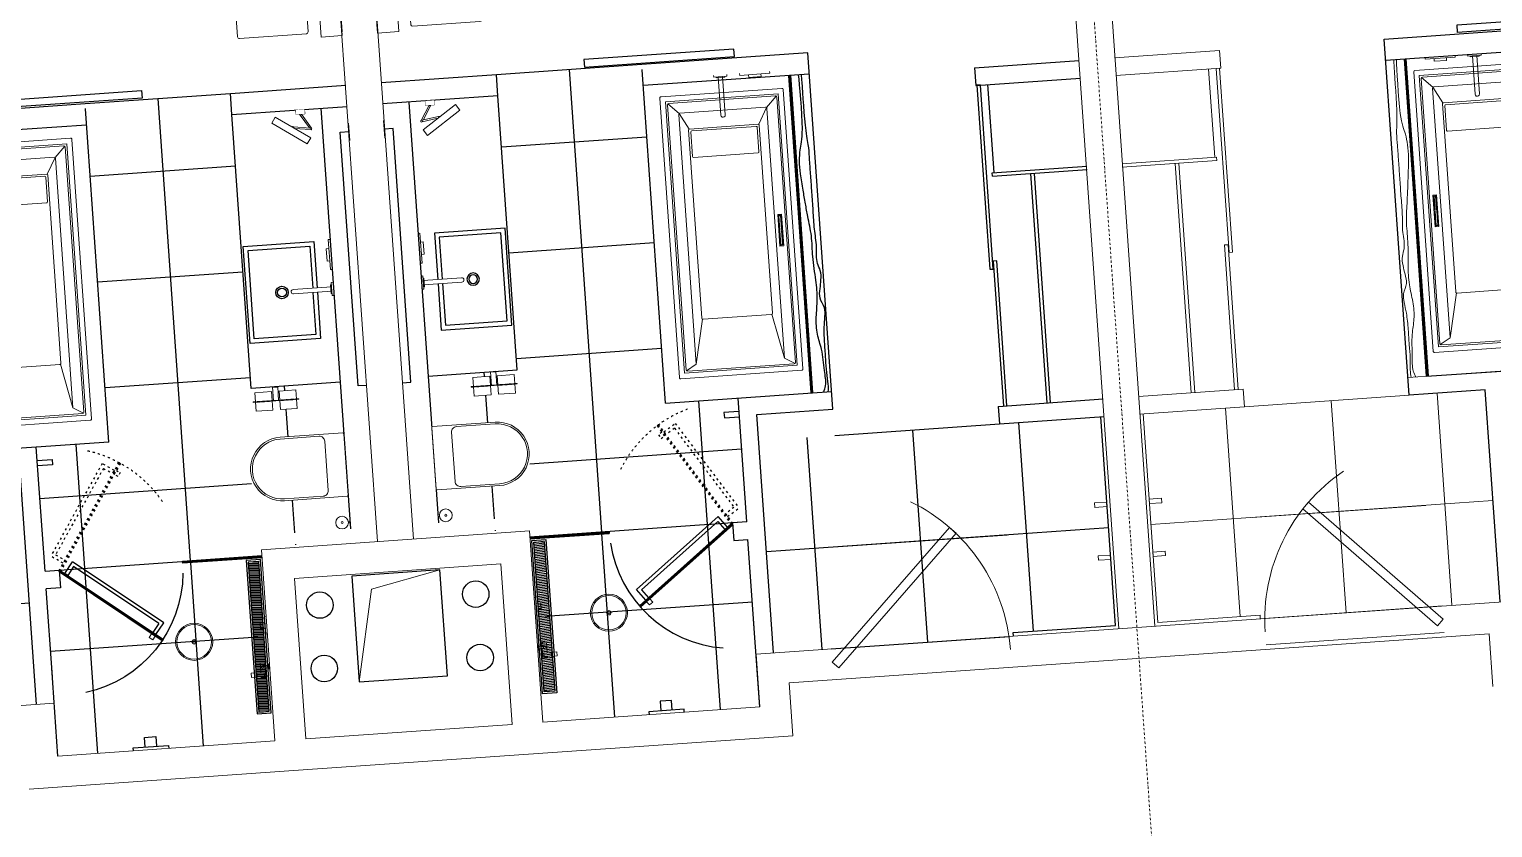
# Model space of a CAD drawing. Header units: millimetres. Extents: x -798 to 124478, y -405 to 121556.
# Drawn here: x 56407 to 64687, y 23600 to 28120 of the extents above; entities that cross this region are included whole.
import ezdxf

# ---------------------------------------------------------------- set-up
doc = ezdxf.new("R2010")
doc.units = ezdxf.units.MM
doc.set_wipeout_variables(frame=1)
for name, pattern in [('ACAD_ISO03W100', [30, 12, -18]), ('CENTER', [2, 1.25, -0.25, 0.25, -0.25]), ('Dashed', [0.564444, 0.282222, -0.282222]), ('Strichpunkt', [25.4, 12.7, -6.35, 0, -6.35])]:
    doc.linetypes.add(name, pattern=pattern)
doc.layers.add('1', color=7, linetype='Continuous')
for name, color, linetype, lineweight in [('A-AXES', 40, 'CENTER', 5), ('A-DOOR', 4, 'Continuous', 18), ('A-WALL-BRCK', 5, 'Continuous', 9), ('A-WALL-GVL', 5, 'Continuous', 13), ('LWA', 9, 'Continuous', 0), ('S-SLAB', 200, 'Continuous', 15), ('TC-EQUIPMENT', 251, 'Continuous', 0)]:
    doc.layers.add(name, color=color, linetype=linetype, lineweight=lineweight)
pattern_1 = [(0, (-128611.0993, 13100.188), (2.38125, 4.7625), [0, -4.7625])]
pattern_2 = [(0, (-128611.0993, 13100.1882), (1.5875, 3.175), [0, -3.175])]

# ---------------------------------------------------------------- blocks, each defined once
blk = doc.blocks.new('DOOR101')
at = {"layer": 'A-DOOR', "ltscale": 4, "transparency": 33554687}
blk.add_lwpolyline([(0, 0), (-714.2, -714.2), (-749.9, -678.5), (-35.7, 35.7)], close=True, dxfattribs=at)
blk.add_arc((0, 0), 1010, 180, 240, dxfattribs=at)
blk = doc.blocks.new('NC Night table')
blk.add_wipeout([(-199.9, -389.9), (-199.9, -10), (-198.9, -5.6), (-197.8, -3.7), (-197, -2.9), (-195.2, -1.5), (-192.3, -0.3), (-189.9, 0), (189.9, 0), (192.7, -0.4), (195.1, -1.4), (197, -2.9), (198.7, -5.2), (199.6, -7.3), (199.9, -10), (199.9, -389.9), (199.8, -391.7), (199, -394.1), (197, -397), (195, -398.5), (191.7, -399.7), (189.9, -399.9), (-189.9, -399.9), (-192, -399.7), (-194.5, -398.8), (-197, -397), (-198.9, -394.4), (-199.7, -392)])
for points in [[(-189.9, 0), (189.9, 0)], [(-199.9, -389.9), (-199.9, -10)], [(199.9, -389.9), (199.9, -10)], [(-189.9, -399.9), (189.9, -399.9)], [(-189.9, -399.9), (189.9, -399.9)]]:
    blk.add_lwpolyline(points)
for centre, start, end in [((-189.9, -10), 90, 180), ((189.9, -10), 0, 90), ((-189.9, -389.9), 180, 270), ((189.9, -389.9), 270, 0)]:
    blk.add_arc(centre, 10, start, end)
blk = doc.blocks.new('*U479')
at = {"transparency": 33554687}
blk.add_wipeout([(-1850, 0), (1950, 0), (1950, -120), (1635.9, -120), (1635.9, -130), (1560.9, -130), (1560.9, -120), (1400, -120), (1415.7, -122.5), (1427.5, -128.2), (1435.4, -134.6), (1442.5, -143.7), (1448, -156), (1450, -170), (1450, -1616.3), (1459.6, -1616.3), (1459.6, -2047.5), (1450, -2047.5), (1450, -2120.8), (1447.8, -2135.5), (1443.4, -2145.7), (1435.4, -2156.2), (1423.9, -2164.8), (1409.4, -2169.9), (1400, -2170.8), (300, -2170.8), (277, -2165.2), (264.6, -2156.2), (258.3, -2148.5), (252.2, -2135.4), (250, -2120.8), (250, -2047.5), (240.4, -2047.5), (240.4, -1616.3), (250, -1616.3), (250, -170), (252, -156.1), (256.2, -145.8), (262.8, -136.6), (264.6, -134.6), (272.2, -128.5), (282.6, -123.1), (294.5, -120.3), (300, -120), (-200, -120), (-185, -122.3), (-173.7, -127.4), (-164.6, -134.6), (-158.7, -141.8), (-154.1, -150.2), (-150, -170), (-150, -1616.3), (-140.4, -1616.3), (-140.4, -2047.5), (-150, -2047.5), (-150, -2120.8), (-151.7, -2133.9), (-156, -2144.5), (-164.6, -2156.2), (-173.1, -2163), (-185.1, -2168.6), (-200, -2170.8), (-1300, -2170.8), (-1313.7, -2168.9), (-1325.1, -2164.1), (-1335.4, -2156.2), (-1342.9, -2146.5), (-1347, -2137.8), (-1350, -2120.8), (-1350, -2047.5), (-1359.6, -2047.5), (-1359.6, -1616.3), (-1350, -1616.3), (-1350, -170), (-1349.4, -162.3), (-1346.1, -150.6), (-1341.5, -142.1), (-1335.4, -134.6), (-1327.6, -128.3), (-1319.2, -123.9), (-1300, -120), (-1460.9, -120), (-1460.9, -130), (-1535.9, -130), (-1535.9, -120), (-1850, -120)], dxfattribs=at)
for p, q in [((-1850, 0), (1950, 0)), ((-1850, 0), (-1850, -120)), ((239.8, 0), (1928.4, 0)), ((1950, -120), (1950, 0)), ((-1850, -120), (1950, -120)), ((1400, -120), (-1376.1, -120)), ((-150, -1616.3), (-150, -170)), ((1450, -1616.3), (1450, -170)), ((-150, -699.1), (-1350, -699.1)), ((1450, -699.1), (250, -699.1))]:
    blk.add_line(p, q, dxfattribs=at)
at = {"color": 1, "transparency": 33554687}
for p, q in [((-1850, -120), (-1756.1, -120)), ((1425.9, -120), (-1499.9, -120)), ((-140.4, -1616.3), (-1359.6, -1616.3)), ((-1359.6, -2047.5), (-1359.6, -1616.3)), ((-140.4, -2047.5), (-140.4, -1616.3)), ((1459.6, -1616.3), (240.4, -1616.3)), ((240.4, -2047.5), (240.4, -1616.3)), ((1459.6, -2047.5), (1459.6, -1616.3)), ((-140.4, -2047.5), (-1359.6, -2047.5)), ((1459.6, -2047.5), (240.4, -2047.5))]:
    blk.add_line(p, q, dxfattribs=at)
at = {"color": 9, "transparency": 33554687}
for p, q in [((-1535.9, -130), (-1535.9, -120)), ((-1460.9, -130), (-1535.9, -130)), ((-1460.9, -120), (-1460.9, -130)), ((1560.9, -120), (1560.9, -130)), ((1560.9, -130), (1635.9, -130)), ((1635.9, -130), (1635.9, -120))]:
    blk.add_line(p, q, dxfattribs=at)
at = {"transparency": 33554687}
for points in [[(-1350, -1616.3), (-1350, -170, -0.414214), (-1300, -120), (-1193.7, -120)], [(250, -1616.3), (250, -170, -0.414214), (300, -120), (406.3, -120)], [(-1350, -2047.5), (-1350, -2120.8, 0.414214), (-1300, -2170.8), (-1193.7, -2170.8)], [(-150, -2047.5), (-150, -2120.8, -0.414214), (-200, -2170.8), (-1193.7, -2170.8)], [(250, -2047.5), (250, -2120.8, 0.414214), (300, -2170.8), (406.3, -2170.8)], [(1450, -2047.5), (1450, -2120.8, -0.414214), (1400, -2170.8), (406.3, -2170.8)]]:
    blk.add_lwpolyline(points, format="xyb", dxfattribs=at)
for centre, radius, start, end in [((-200, -170), 50, 0, 90), ((1400, -170), 50, 0, 90), ((-1287.7, -269.4), 29, 90.06427, 152.43408), ((-1241.2, -265.1), 53, 152.86536, 192.51756), ((-1322.7, -254.6), 37.9, 322.59625, 20.41572), ((1422.7, -254.6), 37.9, 159.58428, 217.40375), ((1387.7, -269.4), 29, 27.56592, 89.93573), ((1341.2, -265.1), 53, 347.48244, 27.13464), ((-1285.1, -249.5), 29, 192.86047, 255.23028), ((1385.1, -249.5), 29, 284.76972, 347.13953), ((-722.9, -1558.9), 865, 48.52621, 83.74267), ((652.5, -2273.4), 1578.8, 59.6604, 85.68076)]:
    blk.add_arc(centre, radius, start, end, dxfattribs=at)
at = {"color": 9, "transparency": 33554687}
for centre, radius, start, end in [((-728.4, -4972.4), 4732.5, 85.20447, 95.24241), ((328.4, -407.2), 1471.4, 173.33743, 188.58886), ((-1822.5, -403.6), 1471.4, 351.41114, 6.66257), ((871.6, -4972.4), 4732.5, 85.20447, 95.24241), ((1928.4, -407.2), 1471.4, 173.33743, 188.58886), ((-222.5, -403.6), 1471.4, 351.41114, 6.66257), ((-1147.8, -1679.3), 1415, 57.91037, 83.52699), ((452.2, -1679.3), 1415, 57.91037, 83.52699), ((-728.4, 4114), 4732.5, 264.75759, 274.79553), ((871.6, 4114), 4732.5, 264.75759, 274.79553)]:
    blk.add_arc(centre, radius, start, end, dxfattribs=at)
at = {"transparency": 33554687}
for points, knots in [([(1530, -120), (1530.4, -124.6), (1530.9, -129.2), (1531.7, -139.3), (1532.1, -144.8), (1532.3, -153.7), (1532.4, -156.9), (1532.3, -163.1), (1532.2, -166.1), (1531.9, -172.1), (1531.6, -175.1), (1530.7, -184.4), (1529.8, -190.7), (1527.1, -202.8), (1525.3, -208.7), (1521.3, -217.8), (1519.5, -221.2), (1515.1, -227.4), (1512.6, -230.2), (1508.3, -233.7), (1506.6, -234.8), (1503.6, -236.5), (1502.3, -237.1), (1500.3, -237.8), (1499.6, -238.1), (1498.3, -238.5), (1497.6, -238.7), (1495.5, -239.2), (1494.2, -239.4), (1490.2, -240.1), (1487.7, -240.4), (1482.7, -240.9), (1480.2, -241.2), (1476.8, -241.8), (1475.8, -242), (1474.1, -242.4), (1473.3, -242.6), (1471.8, -243.1), (1471, -243.3), (1468.8, -244.2), (1467.3, -244.8), (1463.2, -246.7), (1460.6, -248.2), (1455.2, -251), (1452.4, -252.5), (1448.7, -254.2), (1447.8, -254.5), (1446.2, -255.1), (1445.3, -255.5), (1442.8, -256.3), (1441.1, -256.8), (1436, -258.2), (1432.6, -258.9), (1423.3, -260.3), (1417.5, -260.7), (1411.8, -261.1)], [0.408946, 0.408946, 0.408946, 0.408946, 14.893019, 14.893019, 31.538449, 31.538449, 40.753928, 40.753928, 48.699197, 48.699197, 56.644465, 56.644465, 72.535003, 72.535003, 88.42554, 88.42554, 99.093384, 99.093384, 109.761227, 109.761227, 115.432916, 115.432916, 119.531491, 119.531491, 121.526995, 121.526995, 123.5225, 123.5225, 127.513508, 127.513508, 134.907916, 134.907916, 142.302325, 142.302325, 145.600302, 145.600302, 148.209925, 148.209925, 150.819548, 150.819548, 156.038795, 156.038795, 165.123981, 165.123981, 174.209168, 174.209168, 176.741836, 176.741836, 179.274504, 179.274504, 184.33984, 184.33984, 194.470511, 194.470511, 211.322731, 211.322731, 211.322731, 211.322731]), ([(1526, -120), (1527.4, -134.8), (1531.1, -172.8), (1518.1, -238.4), (1470.9, -235.7), (1445.9, -253.9), (1424.9, -256.2), (1413.2, -257)], [0, 0, 0, 0, 46.823747, 120.081065, 147.046858, 175.246216, 209.640454, 209.640454, 209.640454, 209.640454])]:
    blk.add_open_spline(points, degree=3, knots=knots, dxfattribs=at)
at = {"transparency": 33554687, "xscale": -1}
blk.add_blockref('NC Night table', (-1626, -191.8), dxfattribs=at)
at = {"transparency": 33554687}
h = blk.add_hatch(dxfattribs=at)
h.set_pattern_fill('DOTS', color=9, scale=2, style=0)
h.set_pattern_definition(pattern_2)
h.paths.add_polyline_path([(-1688, -212.4, -0.205293), (-1673.4, -178.6), (-1703.3, -147.2, 0.205293), (-1731.2, -212.4, 0.349325), (-1661.4, -300.1), (-1651.7, -258, -0.349325)])
h = blk.add_hatch(dxfattribs=at)
h.set_pattern_fill('DOTS', color=9, scale=3, style=0)
h.set_pattern_definition(pattern_1)
h.paths.add_polyline_path([(-1703.3, -147.2), (-1673.4, -178.6, -0.227785), (-1634.9, -166.1), (-1629.9, -123.1, 0.225319)])
h = blk.add_hatch(dxfattribs=at)
h.set_pattern_fill('DOTS', color=9, scale=2, style=0)
h.set_pattern_definition(pattern_2)
h.paths.add_polyline_path([(-1629.9, -123.1), (-1634.9, -166.1, -0.37521), (-1594.5, -212.4, -0.229255), (-1612.2, -249.1), (-1586, -283.5, 0.231726), (-1551.2, -212.4, 0.377888)])
h = blk.add_hatch(dxfattribs=at)
h.set_pattern_fill('DOTS', color=9, scale=3, style=0)
h.set_pattern_definition(pattern_1)
h.paths.add_polyline_path([(-1612.2, -249.1, -0.227785), (-1651.7, -258), (-1661.4, -300.1, 0.225319), (-1586, -283.5)])
at = {"color": 1, "transparency": 33554687}
for points in [[(-1641.2, -212.4), (-1665.1, -172.2)], [(-1664.8, -252.8), (-1641.2, -212.4)], [(-1641.2, -212.4), (-1594.5, -212.4)]]:
    blk.add_lwpolyline(points, dxfattribs=at)
for radius in [90, 90, 46.7, 19.4]:
    blk.add_circle((-1641.2, -212.4), radius, dxfattribs=at)
at = {"transparency": 33554687}
for points, knots in [([(-1430, -120), (-1430.4, -124.6), (-1430.9, -129.2), (-1431.7, -139.3), (-1432.1, -144.8), (-1432.3, -153.7), (-1432.4, -156.9), (-1432.3, -163.1), (-1432.2, -166.1), (-1431.9, -172.1), (-1431.6, -175.1), (-1430.7, -184.4), (-1429.8, -190.7), (-1427.1, -202.8), (-1425.3, -208.7), (-1421.3, -217.8), (-1419.5, -221.2), (-1415.1, -227.4), (-1412.6, -230.2), (-1408.3, -233.7), (-1406.6, -234.8), (-1403.6, -236.5), (-1402.3, -237.1), (-1400.3, -237.8), (-1399.6, -238.1), (-1398.3, -238.5), (-1397.6, -238.7), (-1395.5, -239.2), (-1394.2, -239.4), (-1390.2, -240.1), (-1387.7, -240.4), (-1382.7, -240.9), (-1380.2, -241.2), (-1376.8, -241.8), (-1375.8, -242), (-1374.1, -242.4), (-1373.3, -242.6), (-1371.8, -243.1), (-1371, -243.3), (-1368.8, -244.2), (-1367.3, -244.8), (-1363.2, -246.7), (-1360.6, -248.2), (-1355.2, -251), (-1352.4, -252.5), (-1348.7, -254.2), (-1347.8, -254.5), (-1346.2, -255.1), (-1345.3, -255.5), (-1342.8, -256.3), (-1341.1, -256.8), (-1336, -258.2), (-1332.6, -258.9), (-1323.3, -260.3), (-1317.5, -260.7), (-1311.8, -261.1)], [0.408946, 0.408946, 0.408946, 0.408946, 14.893019, 14.893019, 31.538449, 31.538449, 40.753928, 40.753928, 48.699197, 48.699197, 56.644465, 56.644465, 72.535003, 72.535003, 88.42554, 88.42554, 99.093384, 99.093384, 109.761227, 109.761227, 115.432916, 115.432916, 119.531491, 119.531491, 121.526995, 121.526995, 123.5225, 123.5225, 127.513508, 127.513508, 134.907916, 134.907916, 142.302325, 142.302325, 145.600302, 145.600302, 148.209925, 148.209925, 150.819548, 150.819548, 156.038795, 156.038795, 165.123981, 165.123981, 174.209168, 174.209168, 176.741836, 176.741836, 179.274504, 179.274504, 184.33984, 184.33984, 194.470511, 194.470511, 211.322731, 211.322731, 211.322731, 211.322731]), ([(-1426, -120), (-1426.4, -124.7), (-1426.9, -129.5), (-1427.6, -138.2), (-1427.9, -142.1), (-1428.2, -149.6), (-1428.3, -153.3), (-1428.3, -159.8), (-1428.3, -162.5), (-1428.1, -168.2), (-1427.9, -171.1), (-1427.5, -176.9), (-1427.2, -179.9), (-1425.7, -191), (-1424.1, -199.1), (-1419.1, -213.9), (-1415.7, -220.5), (-1409.9, -227), (-1408.5, -228.4), (-1405.6, -230.7), (-1404.1, -231.6), (-1401.6, -233), (-1400.6, -233.4), (-1397.5, -234.6), (-1395.2, -235.2), (-1391, -235.9), (-1389.1, -236.2), (-1385.2, -236.6), (-1383.3, -236.8), (-1379.3, -237.3), (-1377.4, -237.6), (-1374.5, -238.2), (-1373.6, -238.4), (-1371.8, -238.9), (-1370.9, -239.2), (-1369.1, -239.8), (-1368.2, -240.1), (-1364.9, -241.4), (-1362.5, -242.6), (-1357.9, -245.1), (-1355.5, -246.3), (-1350.9, -248.8), (-1348.5, -249.9), (-1343.7, -251.8), (-1341.2, -252.7), (-1336.2, -254), (-1333.6, -254.6), (-1324.7, -256.1), (-1318.3, -256.7), (-1311.7, -257.1), (-1311.6, -257.1), (-1311.5, -257.1)], [0, 0, 0, 0, 14.994783, 14.994783, 27.011933, 27.011933, 37.761453, 37.761453, 45.515298, 45.515298, 53.269144, 53.269144, 61.022989, 61.022989, 82.389762, 82.389762, 103.756534, 103.756534, 110.162663, 110.162663, 115.905696, 115.905696, 119.508232, 119.508232, 126.713306, 126.713306, 132.501218, 132.501218, 138.28913, 138.28913, 144.077042, 144.077042, 146.875499, 146.875499, 149.673956, 149.673956, 152.472413, 152.472413, 160.360941, 160.360941, 168.249469, 168.249469, 176.137996, 176.137996, 184.026524, 184.026524, 191.915051, 191.915051, 211.08036, 211.08036, 211.322731, 211.322731, 211.322731, 211.322731])]:
    blk.add_open_spline(points, degree=3, knots=knots, dxfattribs=at)
blk.add_blockref('NC Night table', (1726.1, -191.8), dxfattribs=at)
at = {"color": 1, "transparency": 33554687}
blk.add_wipeout([(-1610.5, -382.8), (-1445.9, -382.8), (-1445.9, -564.2), (-1610.5, -564.2)], dxfattribs=at)
at = {"transparency": 33554687}
h = blk.add_hatch(dxfattribs=at)
h.set_pattern_fill('DOTS', color=9, scale=2, style=0)
h.set_pattern_definition(pattern_2)
h.paths.add_polyline_path([(1729.9, -123.1), (1734.9, -166.1, 0.37521), (1694.5, -212.4, 0.229255), (1712.2, -249.1), (1686, -283.5, -0.231726), (1651.2, -212.4, -0.377888)])
h = blk.add_hatch(dxfattribs=at)
h.set_pattern_fill('DOTS', color=9, scale=3, style=0)
h.set_pattern_definition(pattern_1)
h.paths.add_polyline_path([(1803.3, -147.2), (1773.4, -178.6, 0.227785), (1734.9, -166.1), (1729.9, -123.1, -0.225319)])
h = blk.add_hatch(dxfattribs=at)
h.set_pattern_fill('DOTS', color=9, scale=2, style=0)
h.set_pattern_definition(pattern_2)
h.paths.add_polyline_path([(1788, -212.4, 0.205293), (1773.4, -178.6), (1803.3, -147.2, -0.205293), (1831.2, -212.4, -0.349325), (1761.4, -300.1), (1751.7, -258, 0.349325)])
h = blk.add_hatch(dxfattribs=at)
h.set_pattern_fill('DOTS', color=9, scale=3, style=0)
h.set_pattern_definition(pattern_1)
h.paths.add_polyline_path([(1712.2, -249.1, 0.227785), (1751.7, -258), (1761.4, -300.1, -0.225319), (1686, -283.5)])
at = {"color": 1, "transparency": 33554687}
blk.add_line((-1537.6, -427.8), (-1455.5, -427.8), dxfattribs=at)
for points in [[(1741.2, -212.4), (1694.5, -212.4)], [(1741.2, -212.4), (1765.1, -172.2)], [(1764.8, -252.8), (1741.2, -212.4)], [(-1587.7, -437.2), (-1600.4, -437.2), (-1600.4, -385.7), (-1546.6, -385.7), (-1546.6, -437.2), (-1559.7, -437.2)], [(-1587.7, -432.6), (-1596.8, -432.6), (-1596.8, -391.9), (-1551.1, -391.9), (-1551.1, -432.6), (-1559.7, -432.6)], [(-1559.7, -514.8), (-1550.6, -514.8), (-1550.6, -555.5), (-1596.3, -555.5), (-1596.3, -514.8), (-1587.7, -514.8)]]:
    blk.add_lwpolyline(points, dxfattribs=at)
for points in [[(-1610.5, -382.8), (-1445.9, -382.8), (-1445.9, -564.2), (-1610.5, -564.2)], [(-1587.7, -400.9), (-1559.7, -400.9), (-1559.7, -546.5), (-1587.7, -546.5)], [(-1537.6, -409.8), (-1455.5, -409.8), (-1455.5, -445.9), (-1537.6, -445.9)], [(-1514.5, -491.6), (-1477.8, -491.6), (-1477.8, -546.1), (-1514.5, -546.1)]]:
    blk.add_lwpolyline(points, close=True, dxfattribs=at)
for radius in [90, 90, 46.7, 19.4]:
    blk.add_circle((1741.2, -212.4), radius, dxfattribs=at)
blk = doc.blocks.new('URB Toilet')
blk.add_wipeout([(-540, 0), (-539.8, 9.1), (-538.9, 20.3), (-535.8, 38.6), (-532.4, 51.9), (-527.2, 66.8), (-522.7, 76.9), (-515.7, 90.3), (-509.8, 99.8), (-500.6, 112.4), (-491, 123.4), (-481.1, 133.1), (-467.2, 144.6), (-452, 154.7), (-438.9, 161.8), (-422.6, 168.8), (-409.9, 172.9), (-390.9, 177.3), (-381.5, 178.7), (-372.5, 179.6), (-364, 180), (-360, 180), (-5, 180), (-4, 179.9), (-2.9, 179.5), (-1.9, 179), (-1.3, 178.3), (-0.6, 177.4), (-0.1, 176.2), (0, 175), (0, -175), (-0.1, -176.1), (-0.5, -177.2), (-1.1, -178.1), (-1.5, -178.5), (-2.8, -179.5), (-3.6, -179.8), (-5, -180), (-360, -180), (-368.7, -179.8), (-375.9, -179.3), (-384.4, -178.3), (-395.4, -176.5), (-407.5, -173.6), (-419.1, -170), (-431.1, -165.4), (-443.9, -159.2), (-456.1, -152.2), (-470.2, -142.3), (-481.7, -132.6), (-494.3, -119.9), (-503.7, -108.4), (-511, -98), (-518.1, -86), (-524.8, -72.4), (-528, -64.5), (-531.4, -54.9), (-534.2, -45.2), (-537.1, -32.4), (-538.9, -19.9), (-539.7, -10.4), (-540, -3.1)])
for points in [[(0, 175, 0.414214), (-5, 180), (-360, 180, 1), (-360, -180), (-5, -180, 0.414214), (0, -175)], [(-140, 170), (-360, 170, 1), (-360, -170), (-140, -170, 0.414214), (-110, -140), (-110, 140, 0.414214)]]:
    blk.add_lwpolyline(points, format="xyb", close=True)
blk = doc.blocks.new('bathtub_700073')
for p, q in [((-1520, 303), (-1520, -303)), ((-1483.6, 250), (-1517.9, 307.9)), ((-1513, 310), (-7, 310)), ((-1483.6, 250), (-67, 250)), ((-1483.6, 250), (-1231.3, 197.6)), ((-2.1, 307.9), (-62.1, 247.9)), ((0, 303), (0, -303)), ((-1233, 193), (-1233, -193)), ((-158, 200), (-1226, 200)), ((-315, 183), (-315, -183)), ((-170, 188), (-310, 188)), ((-165, 183), (-165, -183)), ((-62.1, 247.9), (-153.6, 197.4)), ((-153, 195), (-153, -195)), ((-60, 243), (-60, -243)), ((-1231.8, -197), (-1483.6, -250)), ((-158, -200), (-1226, -200)), ((-170, -188), (-310, -188)), ((-62.1, -247.9), (-153.6, -197.4)), ((-2.1, -307.9), (-62.1, -247.9)), ((-1483.6, -250), (-1517.9, -307.9)), ((-1513, -310), (-7, -310)), ((-1483.6, -250), (-67, -250)), ((-670, -269.4), (-850, -269.4)), ((-850, -269.4), (-850, -290.6)), ((-670, -290.6), (-850, -290.6)), ((-762.8, -273.6), (-844.8, -273.6)), ((-844.8, -273.6), (-844.8, -278.5)), ((-841.9, -278.5), (-844.8, -278.5)), ((-844.8, -286.4), (-844.8, -281.5)), ((-841.9, -281.5), (-844.8, -281.5)), ((-762.8, -286.4), (-844.8, -286.4)), ((-762.8, -275.4), (-841.9, -275.4)), ((-841.9, -278.5), (-841.9, -275.4)), ((-841.9, -281.5), (-841.9, -284.6)), ((-762.8, -284.6), (-841.9, -284.6)), ((-762.8, -273.6), (-762.8, -275.4)), ((-762.8, -286.4), (-762.8, -284.6)), ((-757.2, -273.6), (-675.2, -273.6)), ((-757.2, -273.6), (-757.2, -275.4)), ((-757.2, -275.4), (-678.1, -275.4)), ((-757.2, -284.6), (-678.1, -284.6)), ((-757.2, -286.4), (-757.2, -284.6)), ((-757.2, -286.4), (-675.2, -286.4)), ((-678.1, -278.5), (-678.1, -275.4)), ((-678.1, -278.5), (-675.2, -278.5)), ((-678.1, -281.5), (-675.2, -281.5)), ((-678.1, -281.5), (-678.1, -284.6)), ((-675.2, -273.6), (-675.2, -278.5)), ((-675.2, -286.4), (-675.2, -281.5)), ((-670, -269.4), (-670, -290.6))]:
    blk.add_line(p, q)
blk.add_lwpolyline([(40, 343, 0.414214), (33, 350), (-1553, 350, 0.414214), (-1560, 343), (-1560, -343, 0.414214), (-1553, -350), (33, -350, 0.414214), (40, -343)], format="xyb", close=True)
blk.add_lwpolyline([(10, 320), (-1530, 320), (-1530, -320), (10, -320)], close=True)
for centre, radius, start, end in [((-1513, 303), 7, 90, 180), ((-67, 243), 7, 0, 90), ((-7, 303), 7, 0, 90), ((-1226, 193), 7, 90, 180), ((-310, 183), 5, 90, 180), ((-170, 183), 5, 0, 90), ((-158, 195), 5, 0, 90), ((-1226, -193), 7, 180, 270), ((-310, -183), 5, 180, 270), ((-170, -183), 5, 270, 0), ((-158, -195), 5, 270, 0), ((-67, -243), 7, 270, 0), ((-1513, -303), 7, 180, 270), ((-7, -303), 7, 270, 0)]:
    blk.add_arc(centre, radius, start, end)
blk = doc.blocks.new('bathtub_shower-system_wall')
at = {"layer": 'LWA'}
for p, q in [((9, 13.2), (225.9, 29.3)), ((10.9, -11.7), (227.8, 4.4))]:
    blk.add_line(p, q, dxfattribs=at)
for points in [[(-20.8, 279.2), (-10.8, 280), (1.8, 110.4), (-8.2, 109.7)], [(-7.1, 230.1), (7.9, 231.2), (13.1, 161.4), (-1.9, 160.3)], [(-2.8, 37.4), (7.2, 38.1), (12.8, -36.7), (2.8, -37.4)], [(8.1, 25.7), (13.1, 26), (16.8, -23.8), (11.8, -24.2)]]:
    blk.add_lwpolyline(points, dxfattribs=at)
blk.add_arc((226.9, 16.9), 12.5, 274.25, 94.25, dxfattribs=at)
blk = doc.blocks.new('fjysd')
at = {"extrusion": (0, 0, -1), "xscale": -1, "zscale": -1, "rotation": 94.25000000005893}
blk.add_blockref('bathtub_shower-system_wall', (-23175.9, 17581), dxfattribs=at)
at = {"layer": 'LWA', "extrusion": (0, 0, -1), "xscale": -1, "zscale": -1, "rotation": 270}
blk.add_blockref('bathtub_700073', (-23175.9, 17441), dxfattribs=at)
blk = doc.blocks.new('NCL Towel rail 600 mm')
blk.add_wipeout([(-310, -80), (-310, 0), (-290, 0), (-290, -60), (290, -60), (290, 0), (310, 0), (310, -80)])
at = {"color": 1}
for p, q in [((-310, 0), (-310, -80)), ((-310, 0), (-290, 0)), ((-290, -60), (-290, 0)), ((290, -60), (290, 0)), ((290, 0), (310, 0)), ((310, 0), (310, -80)), ((-310, -80), (310, -80)), ((-290, -60), (290, -60))]:
    blk.add_line(p, q, dxfattribs=at)
blk = doc.blocks.new('tyj')
at = {"color": 9}
for p, q in [((23250.3, 15299.4), (23679.4, 14746.4)), ((23683.4, 14749.5), (23254.2, 15302.5)), ((23687.3, 14752.5), (23258.2, 15305.5)), ((23679.4, 14746.4), (23687.3, 14752.5))]:
    blk.add_line(p, q, dxfattribs=at)
at = {"extrusion": (0, 0, -1), "zscale": -1, "rotation": 52.18814453948086}
blk.add_blockref('NCL Towel rail 600 mm', (-23459.4, 15029.9), dxfattribs=at)
at = {"color": 9}
blk.add_line((23258.2, 15305.5), (23250.3, 15299.4), dxfattribs=at)
blk.add_arc((23258.2, 15305.5), 700, 274.55176, 351.53371, dxfattribs=at)
at = {"layer": 'LWA'}
blk.add_lwpolyline([(23643.6, 14808.9), (23658.9, 14789.1), (23678.7, 14804.5), (23663.3, 14824.2)], close=True, dxfattribs=at)
blk = doc.blocks.new('NCL Bathroom rain shower')
for radius in [105, 97.4, 12.7, 6.99]:
    blk.add_circle((0, 0), radius)
blk = doc.blocks.new('NCL Makeup mirror')
blk.add_wipeout([(-165.7, -64.9), (-143.4, -32.1), (-51.5, -94.6), (-51.1, -94.1), (-50.2, -93.3), (-49, -92.7), (-47.4, -92.4), (-45.7, -92.7), (-44.9, -93.1), (-44.3, -93.5), (45.3, -106.8), (-2.4, -29.9), (-3.2, -29.3), (-3.8, -28.8), (-4.3, -28.1), (-4.8, -27), (-5, -26.1), (-5, -25.5), (-24.5, -25.5), (-24.5, 0), (24.5, 0), (24.5, -25.5), (5.1, -25.5), (56.3, -108.1), (56.7, -108.4), (57.1, -108.7), (57.5, -109.1), (58, -109.6), (58.3, -110.2), (58.7, -111.2), (58.9, -112), (58.9, -112.5), (58.9, -112.9), (58.7, -113.7), (58.5, -114.4), (58.1, -115.2), (57.6, -115.8), (57.1, -116.4), (56.7, -116.6), (56.3, -116.9), (55.7, -117.2), (55.3, -117.3), (54.7, -117.4), (54.4, -117.5), (53.9, -117.5), (53, -117.4), (52.3, -117.3), (51.8, -117.1), (51.4, -116.8), (50.8, -116.4), (-39.1, -103), (48.7, -162.8), (26.4, -195.6)])
for points in [[(24.5, 0), (24.5, -25.5), (-24.5, -25.5), (-24.5, 0)], [(-143.4, -32.1), (48.7, -162.8), (26.4, -195.6), (-165.7, -64.9)]]:
    blk.add_lwpolyline(points, close=True)
for points in [[(-2.4, -29.9), (45.3, -106.8)], [(56.3, -108.1), (5.1, -25.5)], [(52.1, -107.8), (-44.3, -93.5)], [(-39.1, -103), (50.8, -116.4)]]:
    blk.add_lwpolyline(points)
blk.add_circle((53.9, -112.5), 5)
blk.add_arc((-47.4, -97.4), 5, 325.77536, 145.77536)
blk.add_wipeout([(24.5, 0), (24.5, -25.5), (-24.5, -25.5), (-24.5, 0)])
blk.add_arc((0, -25.5), 5, 180, 0)
blk = doc.blocks.new('NCL Toilet roll holder')
blk.add_wipeout([(-130, -80), (-130, -77), (-116.5, -77), (-116.5, -26), (-21.5, -26), (-21.5, -77), (-15, -77), (-15, 0), (15, 0), (15, -77), (21.5, -77), (21.5, -26), (116.5, -26), (116.5, -77), (130, -77), (130, -80), (116.5, -80), (116.5, -131), (21.5, -131), (21.5, -80), (-21.5, -80), (-21.5, -131), (-116.5, -131), (-116.5, -80)])
for p, q in [((15, 0), (-15, 0)), ((-15, 0), (-15, -80)), ((15, 0), (15, -80)), ((-130, -77), (-130, -80)), ((-116.5, -77), (-130, -77)), ((-116.5, -80), (-130, -80)), ((-123, -77), (-123, -80)), ((21.5, -77), (-21.5, -77)), ((21.5, -80), (-21.5, -80)), ((15, -3), (-15, -3)), ((130, -77), (116.5, -77)), ((130, -80), (116.5, -80)), ((123, -77), (123, -80)), ((130, -77), (130, -80))]:
    blk.add_line(p, q)
at = {"color": 9, "linetype": 'Dashed'}
for p, q in [((-116.5, -77), (-21.5, -77)), ((-21.5, -80), (-116.5, -80)), ((116.5, -77), (21.5, -77)), ((21.5, -80), (116.5, -80))]:
    blk.add_line(p, q, dxfattribs=at)
for points in [[(-116.5, -26), (-21.5, -26), (-21.5, -131), (-116.5, -131)], [(116.5, -26), (21.5, -26), (21.5, -131), (116.5, -131)]]:
    blk.add_lwpolyline(points, close=True)
blk = doc.blocks.new('URB Wc brush')
blk.add_wipeout([(0, -4.3), (-8.6, -4.3), (-9, -7.2), (-9.9, -10.6), (-10.8, -13.3), (-12.5, -17), (-14, -19.4), (-15.9, -22.2), (-17.9, -24.5), (-19.7, -26.3), (-22.5, -28.7), (-25, -30.4), (-28.4, -32.4), (-30.8, -33.5), (-34.5, -34.7), (-38, -35.5), (-40.5, -35.9), (-42.8, -36.1), (-44.4, -36.1), (-46.9, -36), (-49.4, -35.8), (-54.7, -34.6), (-57.4, -33.7), (-60.8, -32.1), (-63.8, -30.5), (-67.1, -28.1), (-69.8, -25.6), (-72.3, -22.9), (-74.5, -20), (-76.7, -16.1), (-78.5, -12), (-79.8, -7.1), (-80.4, -2.9), (-80.5, 0), (-80.3, 4.3), (-79.6, 7.9), (-78.3, 12.4), (-76.3, 16.9), (-74.3, 20.2), (-72.1, 23.2), (-69.2, 26.2), (-66.1, 28.8), (-63.4, 30.7), (-59.9, 32.6), (-55.5, 34.4), (-51.8, 35.3), (-47.7, 35.9), (-46.1, 36.1), (-44.4, 36.1), (-39.2, 35.7), (-35, 34.9), (-32.4, 34.1), (-29, 32.6), (-25.9, 31), (-23.2, 29.2), (-20.7, 27.2), (-18.1, 24.8), (-16.4, 22.7), (-14.2, 19.8), (-12.5, 17), (-10.8, 13.2), (-10, 10.8), (-9.4, 8.7), (-8.9, 6.4), (-8.6, 4.3), (0, 4.3)])
for p, q in [((-8.6, 4.3), (0, 4.3)), ((0, -4.3), (0, 4.3)), ((-8.6, -4.3), (0, -4.3))]:
    blk.add_line(p, q)
for radius in [36.1, 5.74]:
    blk.add_circle((-44.4, 0), radius)
blk = doc.blocks.new('shower_mixer')
for p, q in [((0, 167.5), (-8.5, 167.5)), ((-8.5, 167.5), (-8.5, 67.5)), ((-8.5, 133.8), (-36, 133.8)), ((-36, 133.8), (-36, 101.2)), ((-36, 101.2), (-8.5, 101.2)), ((-8.5, 67.5), (0, 67.5)), ((-107.2, -147.4), (-74.6, -147.4)), ((-107.2, -171.8), (-107.2, -147.4)), ((-74.6, -147.4), (-74.6, -171.8)), ((-33.2, -150.3), (-74.6, -150.3)), ((-52.5, -150.3), (-52.5, -92.3)), ((-52.5, -92.3), (-25.5, -92.3)), ((-40, -110), (-5, -110)), ((-5, -125), (-40, -125)), ((-33.2, -168.8), (-33.2, -150.3)), ((-25.5, -92.3), (-25.5, -110)), ((-25.5, -125), (-25.5, -175.4)), ((0, -104.2), (-5, -104.2)), ((-5, -104.2), (-5, -130.8)), ((-5, -130.8), (0, -130.8)), ((-74.6, -171.8), (-107.2, -171.8)), ((-74.6, -168.8), (-33.2, -168.8)), ((-52.5, -175.4), (-52.5, -168.8)), ((-25.5, -175.4), (-52.5, -175.4))]:
    blk.add_line(p, q)
blk.add_circle((-40, -117.5), 7.5)
blk = doc.blocks.new('uuuuui8')
h = blk.add_hatch()
h.set_pattern_fill('LINE', color=9, scale=3, angle=180)
h.set_pattern_definition([(180, (2784779.135, -5336451.1605), (-6e-10, -9.525), [])])
h.paths.add_polyline_path([(1308363.1, -2604560), (1308303.2, -2604564.2), (1308362.7, -2605412.1), (1308422.5, -2605407.9)])
for p, q in [((1308202.8, -2601910.2), (1308855.7, -2601864.5)), ((1308211.2, -2602030), (1308202.8, -2601910.2)), ((1306441, -2602033.8), (1307380.7, -2601967.9)), ((1306582.4, -2604050.2), (1306441, -2602033.8)), ((1307384.8, -2602026), (1307382.7, -2601996.1)), ((1307515.2, -2603884.5), (1307382.8, -2601997.8)), ((1308211.2, -2602030), (1308864.1, -2601984.2)), ((1308319.9, -2603580.7), (1308211.2, -2602030)), ((1306449.4, -2602153.5), (1307389.1, -2602087.6)), ((1308824.2, -2602130), (1308874.1, -2602126.5)), ((1308924.9, -2603566.6), (1308824.2, -2602130)), ((1306690.6, -2603942.3), (1306564.6, -2602145.4)), ((1305519.2, -2602248.8), (1304925.9, -2602290.4)), ((1305526.2, -2602348.6), (1304932.9, -2602390.2)), ((1305492.3, -2602852.2), (1305457.4, -2602353.4)), ((1305502.3, -2602851.5), (1304967.8, -2602889)), ((1305503.7, -2602871.4), (1304969.2, -2602908.9)), ((1305503.7, -2602871.4), (1305502.3, -2602851.5)), ((1308823.2, -2603545.4), (1308319.9, -2603580.7)), ((1308974.8, -2603563.1), (1308924.9, -2603566.6)), ((1307515.2, -2603884.5), (1306575.4, -2603950.4)), ((1307153.8, -2604614.7), (1307104.7, -2603913.3)), ((1307011.9, -2604020), (1306582.4, -2604050.2)), ((1307106.6, -2605369.9), (1307011.9, -2604020)), ((1305653.7, -2604165.4), (1305060.3, -2604207)), ((1305660.7, -2604265.2), (1305067.3, -2604306.8)), ((1305170, -2605485.6), (1305087.2, -2604305.4)), ((1307195.8, -2605213.2), (1307160.8, -2604714.5)), ((1307227.3, -2605662.1), (1307192.4, -2605164.1)), ((1305748.6, -2605445), (1305170, -2605485.6)), ((1305750, -2605465), (1305748.6, -2605445)), ((1307652.9, -2605615.2), (1307852.4, -2605601.2)), ((1307716.4, -2605555.7), (1307781.2, -2605551.1)), ((1307720.2, -2605610.5), (1307716.4, -2605555.7)), ((1307781.2, -2605551.1), (1307785, -2605606)), ((1307852.4, -2605601.2), (1307853.6, -2605618.2)), ((1307654.1, -2605632.2), (1307652.9, -2605615.2))]:
    blk.add_line(p, q)
at = {"color": 9}
for p, q in [((1307380.7, -2601967.9), (1308202.8, -2601910.2)), ((1306680.6, -2603943), (1306554.6, -2602146.1)), ((1306685.6, -2603942.7), (1306559.6, -2602145.8)), ((1306690.6, -2603942.3), (1306564.6, -2602145.4)), ((1307409.6, -2602378.8), (1308231.6, -2602321.1)), ((1305268.5, -2602887.9), (1305359.5, -2604186.1)), ((1305288.4, -2602886.5), (1305379.5, -2604184.7)), ((1307451.5, -2602977.3), (1308273.6, -2602919.6)), ((1307493.5, -2603575.8), (1308315.5, -2603518.2)), ((1307110, -2603989.1), (1307194.8, -2603983.1)), ((1307196.9, -2604013), (1307112.1, -2604019)), ((1307194.8, -2603983.1), (1307196.9, -2604013)), ((1306592.9, -2604199.8), (1305660.7, -2604265.2)), ((1306750.2, -2604188.8), (1306834.4, -2605388.9)), ((1305553.2, -2604272.7), (1305635.9, -2605452.9)), ((1306151.7, -2604230.7), (1306235.9, -2605430.9)), ((1308380.9, -2604528.6), (1307931.9, -2604560.1)), ((1308570.2, -2604462.5), (1308570.4, -2604465.2)), ((1308381.3, -2604533.6), (1307932.3, -2604565.1)), ((1308381.6, -2604538.6), (1307932.6, -2604570.1)), ((1307066.3, -2604796.4), (1305131.2, -2604932.1)), ((1306686.7, -2604823), (1305704.6, -2604891.9)), ((1306780.2, -2605392.7), (1305772.6, -2605463.4))]:
    blk.add_line(p, q, dxfattribs=at)
at = {"color": 9, "linetype": 'ACAD_ISO03W100'}
for p, q in [((1307546.8, -2604044.3), (1307476.7, -2604005.6)), ((1307484.6, -2604032.8), (1307537.1, -2604061.8)), ((1307571.3, -2603999.8), (1307580.1, -2604004.7)), ((1307546.8, -2604044.3), (1307537.1, -2604061.8))]:
    blk.add_line(p, q, dxfattribs=at)
for points in [[(1307703.2, -2601936.7), (1306855.3, -2601996.2), (1306852.4, -2601954.3), (1307700.3, -2601894.9)], [(1305573, -2603392), (1305499.9, -2602350.4), (1305519.9, -2602349), (1305592.9, -2603390.6)], [(1305604.7, -2604168.9), (1305547.2, -2603349.2), (1305567.2, -2603347.8), (1305624.7, -2604167.5)]]:
    blk.add_lwpolyline(points, close=True)
for points in [[(1308714.4, -2601994.7), (1308881.4, -2604375.7)], [(1305519.2, -2602248.8), (1305526.2, -2602348.6)], [(1308694.9, -2603036), (1308713.3, -2603297.9), (1308314.3, -2603325.8), (1308275.8, -2602777.2), (1308674.8, -2602749.2), (1308693.2, -2603011.1)], [(1308670, -2603037.8), (1308686.6, -2603274.7), (1308337.4, -2603299.2), (1308302.5, -2602800.4), (1308651.6, -2602775.9), (1308668.2, -2603012.8)], [(1305653.7, -2604165.4), (1305660.7, -2604265.2)]]:
    blk.add_lwpolyline(points)
blk.add_lwpolyline([(1307545.6, -2604067.1), (1307557.7, -2604045.2), (1307579.6, -2604057.3), (1307567.5, -2604079.2)], close=True, dxfattribs=at)
at = {"color": 9}
for points in [[(1308372.3, -2604549.3), (1308292.5, -2604554.9), (1308353.4, -2605422.8), (1308433.2, -2605417.2)], [(1308363.1, -2604560), (1308303.2, -2604564.2), (1308362.7, -2605412.1), (1308422.5, -2605407.9)]]:
    blk.add_lwpolyline(points, close=True, dxfattribs=at)
for radius in [35, 25]:
    blk.add_circle((1308494.5, -2603037.5), radius)
at = {"color": 9, "linetype": 'ACAD_ISO03W100'}
blk.add_arc((1307241.5, -2604617.3), 700, 34.56963, 77.51646, dxfattribs=at)
at = {"color": 9}
for points, knots in [([(1306593.9, -2603949.1), (1306590, -2603935.4), (1306586.8, -2603898.8), (1306589.3, -2603837.2), (1306581.5, -2603761.1), (1306576.6, -2603675.8), (1306569.3, -2603595.2), (1306553.5, -2603529.4), (1306544, -2603471.3), (1306573.8, -2603420.7), (1306558.4, -2603365.6), (1306545.8, -2603316.1), (1306538.7, -2603266.7), (1306561.4, -2603206), (1306540.6, -2603125.7), (1306545.5, -2603025.4), (1306534.8, -2602922.3), (1306528.8, -2602821.9), (1306521.6, -2602727), (1306516.8, -2602642.9), (1306508.2, -2602564.1), (1306516.5, -2602472), (1306498.5, -2602218.5), (1306494.6, -2602163), (1306493.7, -2602150.4)], [109.501433, 109.501433, 109.501433, 109.501433, 152.322748, 217.701907, 295.188256, 380.831065, 474.719115, 536.434544, 585.373309, 646.004611, 699.17838, 748.792999, 801.809965, 844.390021, 938.18935, 1040.22671, 1146.260701, 1248.216431, 1342.015701, 1431.73677, 1501.066658, 1578.981671, 1708.055911, 1745.911856, 1745.911856, 1745.911856, 1745.911856]), ([(1306620.2, -2603947.3), (1306614.1, -2603936.3), (1306596.1, -2603899.8), (1306601.9, -2603814.8), (1306592.6, -2603717.2), (1306613.9, -2603615.6), (1306604.6, -2603520.4), (1306578.9, -2603421.3), (1306573.6, -2603306.3), (1306578, -2603185.3), (1306561.6, -2603064.4), (1306570.4, -2602963.4), (1306573.3, -2602876), (1306576.2, -2602794.1), (1306579.1, -2602712.3), (1306574.4, -2602635.8), (1306560.7, -2602563.8), (1306523.9, -2602482.4), (1306511.8, -2602200.5), (1306510, -2602149.3)], [130.789624, 130.789624, 130.789624, 130.789624, 168.16012, 253.802929, 376.421741, 463.606115, 561.483644, 660.123764, 770.235956, 905.064759, 1023.33347, 1134.124081, 1207.984505, 1285.89946, 1380.053106, 1453.461253, 1515.176741, 1599.254476, 1717.222041, 1717.222041, 1717.222041, 1717.222041])]:
    blk.add_open_spline(points, degree=3, knots=knots, dxfattribs=at)
at = {"layer": 'A-WALL-GVL'}
blk.add_line((1308870.7, -2602078.2), (1308877.7, -2602177.9), dxfattribs=at)
at = {"layer": 'LWA'}
for points in [[(1305192.7, -2604808.1), (1305122.8, -2604813), (1305121.1, -2604788), (1305191, -2604783.1)], [(1305213.7, -2605107.3), (1305143.8, -2605112.2), (1305142.1, -2605087.3), (1305211.9, -2605082.4)]]:
    blk.add_lwpolyline(points, close=True, dxfattribs=at)
at = {"extrusion": (0, 0, -1), "zscale": -1}
for name, p, rotation in [('fjysd', (-1331298.2, -2618005), 355.9882622135246), ('bathtub_shower-system_wall', (-1308786.2, -2603017.1), 351.7382622134657)]:
    blk.add_blockref(name, p, dxfattribs=dict(at, rotation=rotation))
at = {"color": 9, "extrusion": (0, 0, -1), "zscale": -1.000000000000004, "rotation": 175.9882622135246}
blk.add_blockref('DOOR101', (-1306785.4, -2605467.6), dxfattribs=at)
at = {"layer": 'LWA'}
for name, p, rotation in [('*U479', (1308699.5, -2599637.7), 274.0117377864754), ('shower_mixer', (1308416.6, -2605037.4), 4.011737789810583)]:
    blk.add_blockref(name, p, dxfattribs=dict(at, rotation=rotation))
at = {"extrusion": (0, 0, -1), "zscale": -1.000000000000001, "rotation": 265.9882622135246}
blk.add_blockref('tyj', (-1320875.2, -2580347.1), dxfattribs=at)
at = {"layer": 'LWA', "rotation": 4.011737786475376}
for name, p in [('NCL Makeup mirror', (1308597.2, -2602002.9)), ('URB Toilet', (1308855.9, -2604011.2))]:
    blk.add_blockref(name, p, dxfattribs=at)
at = {"layer": 'LWA', "extrusion": (0, 0, -1), "zscale": -1, "rotation": 175.9882622135246}
blk.add_blockref('URB Wc brush', (-1308878.7, -2604336.7), dxfattribs=at)
at = {"color": 9}
for p, q in [((1307791.8, -2601939.1), (1307975.4, -2604557.1)), ((1308507.4, -2603567.6), (1308527.5, -2603853.7)), ((1307327.6, -2603897.7), (1307450.3, -2605646.5)), ((1307125, -2604203.1), (1308323, -2604119.1)), ((1308552.7, -2604212.9), (1308565.7, -2604397.9)), ((1307153.8, -2604614.7), (1308380.9, -2604528.6)), ((1307241.5, -2604617.3), (1307232.8, -2604612.5)), ((1307931.9, -2604560.1), (1307932.6, -2604570.1)), ((1307976.1, -2604567.1), (1308048.8, -2605604.5)), ((1307185.7, -2605068.6), (1308357.9, -2604986.4))]:
    blk.add_line(p, q, dxfattribs=at)
at = {"color": 9, "linetype": 'ACAD_ISO03W100'}
for p, q in [((1307476.7, -2604005.6), (1307186.5, -2604530.7)), ((1307484.6, -2604032.8), (1307213.7, -2604522.9)), ((1307232.8, -2604612.5), (1307571.3, -2603999.8)), ((1307575.7, -2604002.2), (1307237.1, -2604614.9)), ((1307580.1, -2604004.7), (1307241.5, -2604617.3)), ((1307256.6, -2604569.4), (1307186.5, -2604530.7)), ((1307213.7, -2604522.9), (1307266.2, -2604551.9)), ((1307266.2, -2604551.9), (1307256.6, -2604569.4))]:
    blk.add_line(p, q, dxfattribs=at)
for p, q in [((1307153.8, -2604614.7), (1307233.7, -2604609.1)), ((1307233.7, -2604609.1), (1307240.6, -2604708.9)), ((1307240.6, -2604708.9), (1307160.8, -2604714.5))]:
    blk.add_line(p, q)
at = {"layer": 'LWA', "rotation": 274.0117377864754}
blk.add_blockref('NCL Bathroom rain shower', (1307997.8, -2605014.8), dxfattribs=at)
at = {"layer": 'LWA', "rotation": 4.011737786475376}
blk.add_blockref('NCL Toilet roll holder', (1308455.2, -2603571.2), dxfattribs=at)
blk = doc.blocks.new('A$C5AFB0490')
at = {"transparency": 33554687}
for p, q in [((2620.6, 3024.4), (1678.6, 3024.4)), ((2620.6, 1003.1), (2620.6, 3024.4)), ((2620.6, 2904.4), (1678.6, 2904.4)), ((2515.2, 1103.1), (2090.1, 1103.1)), ((2190.1, -200), (2190.1, 1003.1)), ((2190.1, 1003.1), (2620.6, 1003.1))]:
    blk.add_line(p, q, dxfattribs=at)
at = {"color": 9, "transparency": 33554687}
blk.add_line((2515.2, 1103.1), (2515.2, 2904.4), dxfattribs=at)
at = {"transparency": 33554687}
blk.add_lwpolyline([(1354.7, 3033), (2204.7, 3033), (2204.7, 3075), (1354.7, 3075)], close=True, dxfattribs=at)
at = {"layer": 'TC-EQUIPMENT', "transparency": 33554687}
for p, q in [((3555.2, 3024.4), (4150, 3024.4)), ((2505.2, 1103.1), (2505.2, 2904.4)), ((2505.2, 1103.1), (2505.2, 2904.4)), ((2510.2, 1103.1), (2510.2, 2904.4)), ((3555.2, 2924.4), (4150, 2924.4)), ((3624.2, 2424.4), (3624.2, 2924.4)), ((2460.6, 2834.4), (1774.6, 2834.4)), ((2105.1, 2894.4), (2105.1, 2676.9)), ((2130.1, 2894.4), (2130.1, 2676.9)), ((2467.6, 1241.4), (2467.6, 2827.4)), ((1814.6, 2794.4), (2420.6, 2794.4)), ((1874.6, 2734.4), (2360.6, 2734.4)), ((2365.6, 2732.4), (2315, 2640.8)), ((2425.6, 2792.4), (2365.6, 2732.4)), ((2427.6, 1281.4), (2427.6, 2787.4)), ((2367.6, 1310.8), (2367.6, 2727.4)), ((1922.6, 2641.4), (2312.6, 2641.4)), ((1934.6, 2629.4), (2300.6, 2629.4)), ((2305.6, 2624.4), (2305.6, 2484.4)), ((2317.6, 2636.4), (2317.6, 1568.4)), ((1934.6, 2479.4), (2300.6, 2479.4)), ((3614.2, 2424.4), (4150, 2424.4)), ((3614.2, 2404.4), (3614.2, 2424.4)), ((3614.2, 2404.4), (4150, 2404.4)), ((3830, 2404.4), (3830, 1103.1)), ((3850, 2404.4), (3850, 1103.1)), ((2387, 2124.4), (2387, 1944.4)), ((2387, 2124.4), (2408.3, 2124.4)), ((2391.3, 2037.2), (2391.3, 2119.2)), ((2391.3, 2119.2), (2396.1, 2119.2)), ((2393, 2037.2), (2393, 2116.4)), ((2396.1, 2116.4), (2393, 2116.4)), ((2396.1, 2116.4), (2396.1, 2119.2)), ((2399.1, 2116.4), (2399.1, 2119.2)), ((2404, 2119.2), (2399.1, 2119.2)), ((2399.1, 2116.4), (2402.3, 2116.4)), ((2402.3, 2037.2), (2402.3, 2116.4)), ((2404, 2037.2), (2404, 2119.2)), ((2408.3, 2124.4), (2408.3, 1944.4)), ((2391.3, 2037.2), (2393, 2037.2)), ((2391.3, 2031.7), (2391.3, 1949.7)), ((2391.3, 2031.7), (2393, 2031.7)), ((2393, 2031.7), (2393, 1952.5)), ((2404, 2037.2), (2402.3, 2037.2)), ((2402.3, 2031.7), (2402.3, 1952.5)), ((2404, 2031.7), (2402.3, 2031.7)), ((2404, 2031.7), (2404, 1949.7)), ((2387, 1944.4), (2408.3, 1944.4)), ((2391.3, 1949.7), (2396.1, 1949.7)), ((2396.1, 1952.5), (2393, 1952.5)), ((2396.1, 1952.5), (2396.1, 1949.7)), ((2399.1, 1952.5), (2402.3, 1952.5)), ((2399.1, 1952.5), (2399.1, 1949.7)), ((2404, 1949.7), (2399.1, 1949.7)), ((1924.6, 1561.4), (2310.6, 1561.4)), ((2314.6, 1562.7), (2367.6, 1310.8)), ((1814.6, 1274.4), (2420.6, 1274.4)), ((2367.6, 1310.8), (2425.6, 1276.5)), ((1774.6, 1234.4), (2460.6, 1234.4)), ((1678.6, 1103.1), (2620.6, 1103.1)), ((3555.2, 1103.1), (4150, 1103.1)), ((2462.9, 1003.1), (2462.9, -200)), ((2620.6, 1003.1), (3555.2, 1003.1)), ((3062.9, 1003.1), (3062.9, -200)), ((3555.2, 1003.1), (4150, 1003.1)), ((3662.9, 1003.1), (3662.9, -180)), ((4130, -180), (4130, 1003.1)), ((2190.1, 374.9), (4130, 374.9)), ((2570.6, 374.9), (3555.2, 374.9)), ((2517.3, -200), (3527.3, -200)), ((3550, -200), (3550, -180)), ((3550, -180), (4130, -180)), ((3527.3, -350), (2517.3, -350))]:
    blk.add_line(p, q, dxfattribs=at)
for points in [[(3555.2, 3024.4), (3555.2, 2924.4)], [(2155.1, 2904.4), (2155.1, 2894.4), (2080.1, 2894.4), (2080.1, 2904.4)], [(2397.6, 2904.4), (2397.6, 2894.4), (2227.6, 2894.4), (2227.6, 2904.4)], [(2142.6, 2894.4), (2142.6, 2889.4), (2092.6, 2889.4), (2092.6, 2894.4)], [(2347.6, 2894.4), (2347.6, 2879.4), (2277.6, 2879.4), (2277.6, 2894.4)], [(3555.2, 1103.1), (3555.2, 1003.1)]]:
    blk.add_lwpolyline(points, dxfattribs=at)
for points in [[(3581.5, 1880.3), (3581.5, 2924.4), (3561.5, 2924.4), (3561.5, 1880.3)], [(1797.6, 2804.4), (1797.6, 1264.4), (2437.6, 1264.4), (2437.6, 2804.4)], [(3604.2, 1103.1), (3604.2, 1924.8), (3584.2, 1924.8), (3584.2, 1103.1)], [(4059.9, 494.3), (4130, 494.3), (4130, 519.3), (4059.9, 519.3)], [(4059.9, 194.3), (4130, 194.3), (4130, 219.3), (4059.9, 219.3)]]:
    blk.add_lwpolyline(points, close=True, dxfattribs=at)
for centre, radius, start, end in [((2460.6, 2827.4), 7, 0, 90), ((2360.6, 2727.4), 7, 0, 90), ((2420.6, 2787.4), 7, 0, 90), ((2117.6, 2676.9), 12.5, 180, 0), ((2300.6, 2624.4), 5, 0, 90), ((2312.6, 2636.4), 5, 0, 90), ((2300.6, 2484.4), 5, 270, 0), ((2310.6, 1568.4), 7, 270, 0), ((2420.6, 1281.4), 7, 270, 0), ((2460.6, 1241.4), 7, 270, 0)]:
    blk.add_arc(centre, radius, start, end, dxfattribs=at)
for points, knots in [([(2575.8, 1103.1), (2581.1, 1114.5), (2596.4, 1152.2), (2584.7, 1236.6), (2587.2, 1334.6), (2558.8, 1434.4), (2561.5, 1530), (2580.1, 1630.7), (2577.3, 1745.8), (2564.5, 1866.2), (2572.4, 1987.9), (2556.5, 2088), (2547.5, 2175), (2538.9, 2256.6), (2530.4, 2338), (2529.6, 2414.6), (2538.3, 2487.4), (2569.3, 2571.2), (2561.7, 2853.2), (2559.9, 2904.4)], [130.789624, 130.789624, 130.789624, 130.789624, 168.16012, 253.802929, 376.421741, 463.606115, 561.483644, 660.123764, 770.235956, 905.064759, 1023.33347, 1134.124081, 1207.984505, 1285.89946, 1380.053106, 1453.461253, 1515.176741, 1599.254476, 1717.222041, 1717.222041, 1717.222041, 1717.222041]), ([(2602.1, 1103.1), (2605, 1117), (2605.6, 1153.8), (2598.8, 1215.1), (2601.3, 1291.5), (2600.2, 1377), (2601.8, 1457.9), (2613, 1524.6), (2618.5, 1583.3), (2585.2, 1631.7), (2596.7, 1687.7), (2605.7, 1737.9), (2609.4, 1787.7), (2582.5, 1846.7), (2597.7, 1928.3), (2585.8, 2028), (2589.2, 2131.6), (2588.2, 2232.1), (2588.7, 2327.3), (2587.7, 2411.5), (2590.7, 2490.7), (2575.9, 2582), (2576.2, 2836.2), (2576.2, 2891.8), (2576.2, 2904.4)], [109.501433, 109.501433, 109.501433, 109.501433, 152.322748, 217.701907, 295.188256, 380.831065, 474.719115, 536.434544, 585.373309, 646.004611, 699.17838, 748.792999, 801.809965, 844.390021, 938.18935, 1040.22671, 1146.260701, 1248.216431, 1342.015701, 1431.73677, 1501.066658, 1578.981671, 1708.055911, 1745.911856, 1745.911856, 1745.911856, 1745.911856])]:
    blk.add_open_spline(points, degree=3, knots=knots, dxfattribs=at)
at = {"layer": 'A-DOOR', "transparency": 33554687, "rotation": 180.0000000000157}
blk.add_blockref('DOOR101', (2517.3, -275), dxfattribs=at)
blk = doc.blocks.new('оси 2')
at = {"layer": 'A-AXES', "linetype": 'Strichpunkt', "transparency": 33554687}
blk.add_line((2221522.3, -2400760.3), (2223492.1, -2428847.3), dxfattribs=at)

msp = doc.modelspace()

# ---------------------------------------------------------------- linework, layer by layer
at = {"layer": 'A-WALL-BRCK', "ltscale": 5, "transparency": 33554687}
msp.add_line((57983.4, 23928.7), (56407, 23818.2), dxfattribs=at)

# ---------------------------------------------------------------- block references
at = {"layer": '1', "xscale": -1, "rotation": 8.023475581769608}
msp.add_blockref('uuuuui8', (991275.1, 2786899.9), dxfattribs=at)

# ---------------------------------------------------------------- next in the draw order: linework, layer by layer
at = {"layer": 'A-WALL-BRCK', "ltscale": 5, "transparency": 33554687}
for p, q in [((59236.7, 25279.7), (59312.7, 24197.4)), ((59074.4, 25092.9), (59138.1, 24185.1)), ((60539.7, 24283.4), (60518.7, 24582.7)), ((60726.5, 24121.1), (60705.5, 24420.4)), ((59312.7, 24197.4), (60539.7, 24283.4)), ((59150.3, 24010.6), (60726.5, 24121.1))]:
    msp.add_line(p, q, dxfattribs=at)
at = {"layer": 'S-SLAB', "lineweight": 25, "ltscale": 5}
for centre in [(58932.8, 24922.3), (58957.9, 24563.3)]:
    msp.add_circle(centre, 75, dxfattribs=at)

# ---------------------------------------------------------------- next in the draw order: block references
at = {"xscale": -1, "rotation": 4.011737790813621}
msp.add_blockref('A$C5AFB0490', (66899, 25230.7), dxfattribs=at)
at = {"layer": '1'}
msp.add_blockref('uuuuui8', (-1250657.8, 2629667.1), dxfattribs=at)

# ---------------------------------------------------------------- next in the draw order: linework, layer by layer
at = {"layer": 'A-WALL-BRCK', "ltscale": 5, "transparency": 33554687}
for p, q in [((62571.1, 24726.6), (61976.5, 33205.4)), ((62571.1, 24726.6), (61976.5, 33205.4)), ((62775.6, 24741), (62181, 33219.7)), ((62775.6, 24741), (62181, 33219.7)), ((58376.4, 25219.4), (57836.6, 32915)), ((58580.9, 25233.7), (58041.1, 32929.4)), ((59236.7, 25279.7), (57720.6, 25173.3)), ((57720.6, 25173.3), (57796.5, 24091.1)), ((59074.4, 25092.9), (57907.5, 25011)), ((57907.5, 25011), (57971.1, 24103.3)), ((64828, 24884.9), (60518.7, 24582.7)), ((64665.7, 24698.1), (60705.5, 24420.4)), ((64686.7, 24398.9), (64665.7, 24698.1)), ((56548.3, 24304.2), (54423.6, 24155.2)), ((56569.3, 24005), (56548.3, 24304.2)), ((57971.1, 24103.3), (59138.1, 24185.1)), ((56569.3, 24005), (57796.5, 24091.1)), ((57983.4, 23928.7), (59150.3, 24010.6))]:
    msp.add_line(p, q, dxfattribs=at)
at = {"layer": 'LWA', "ltscale": 5}
msp.add_lwpolyline([(58273.5, 24425.5), (58343.2, 24950.3), (58730.6, 25058.9)], dxfattribs=at)
at = {"layer": 'S-SLAB', "lineweight": 25, "ltscale": 5}
msp.add_lwpolyline([(58273.5, 24425.5), (58772.6, 24460.5), (58730.6, 25058.9), (58231.5, 25023.9)], close=True, dxfattribs=at)
for centre in [(58051.1, 24860.4), (58076.3, 24501.5)]:
    msp.add_circle(centre, 75, dxfattribs=at)

# ---------------------------------------------------------------- next in the draw order: block references
msp.add_blockref('оси 2', (-2159419.1, 2433624.2))

doc.saveas('drawing.dxf')
